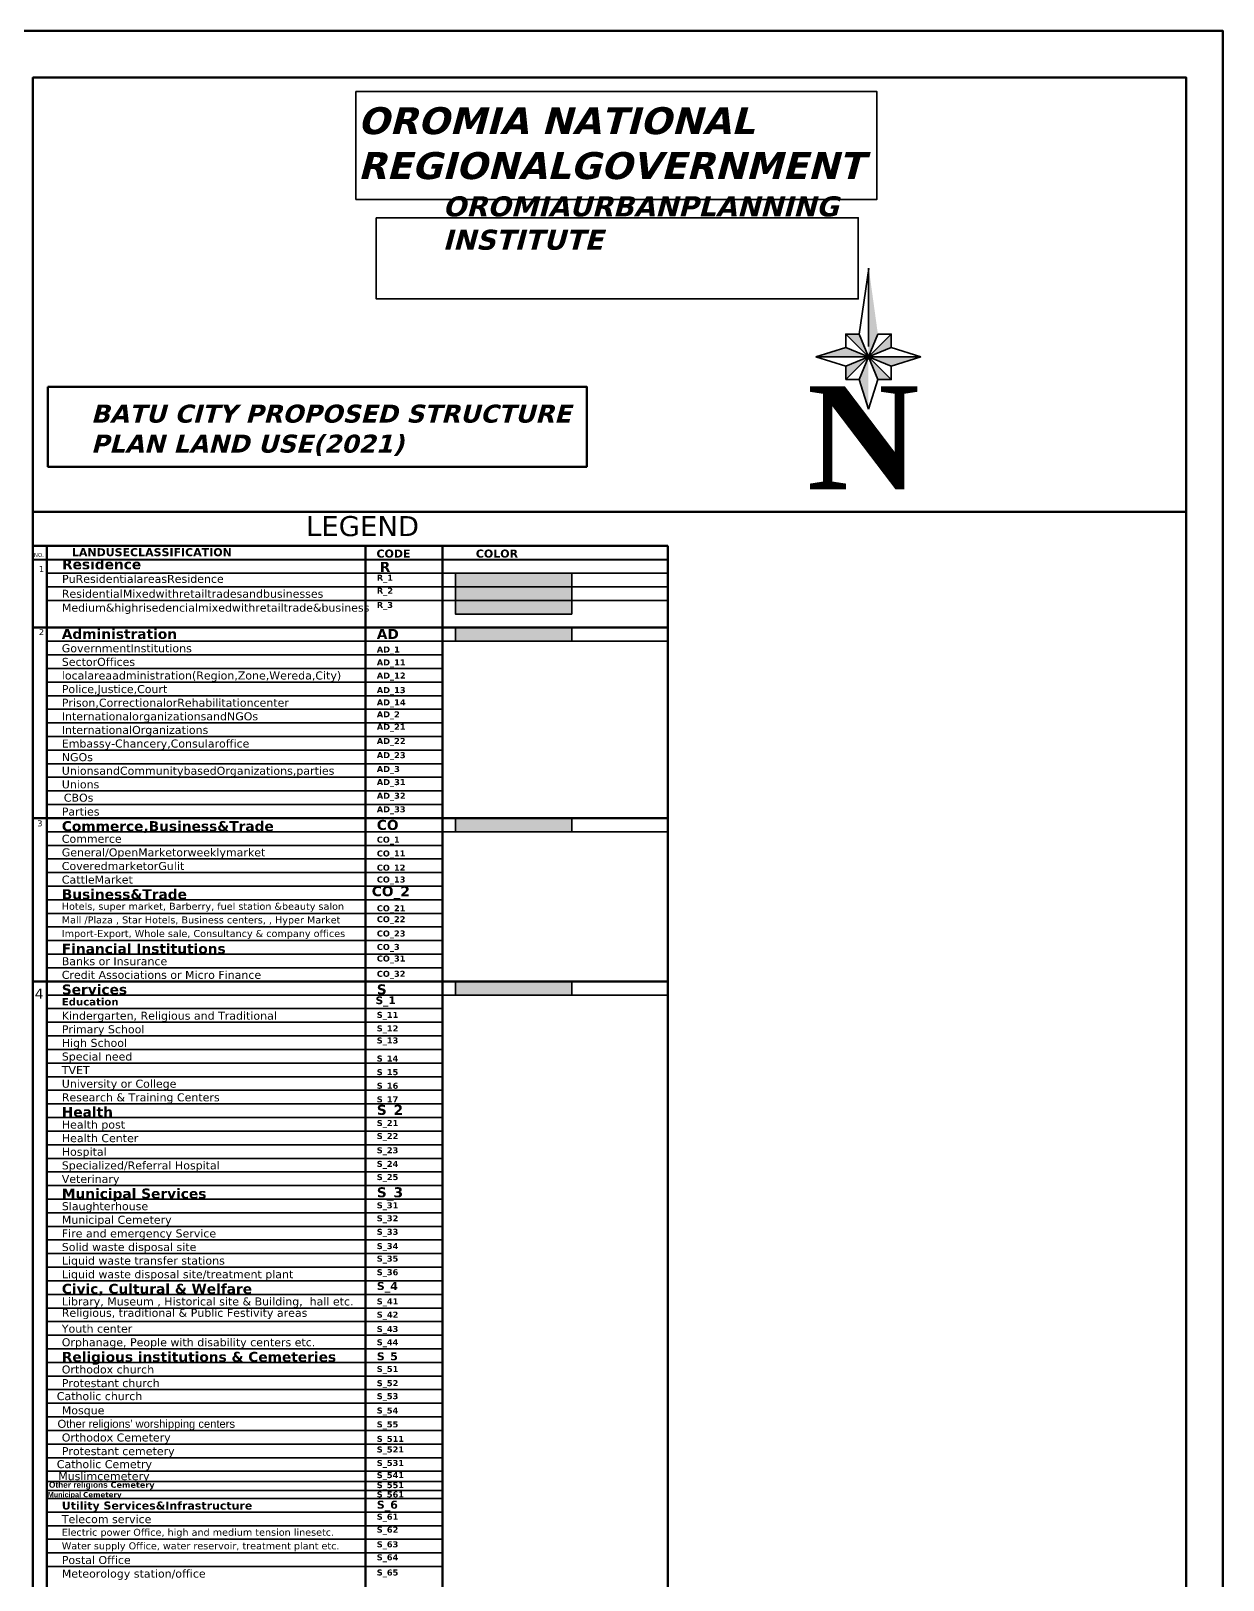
# Model space of a CAD drawing. Header units: millimetres. Extents: x 464536 to 476893, y 870501 to 881610.
# Drawn here: x 472608 to 476893, y 876039 to 881610 of the extents above; entities that cross this region are included whole.
import ezdxf

# ---------------------------------------------------------------- set-up
doc = ezdxf.new("R2010")
doc.units = ezdxf.units.MM
doc.linetypes.add('DASHED', pattern=[0.75, 0.5, -0.25])
for name, color, linetype, lineweight in [('Administration', 16, 'Continuous', 35), ('Lay out', 7, 'Continuous', 70), ('Layout', 7, 'Continuous', 35), ('Mixed use', 30, 'Continuous', 35), ('Residence', 50, 'Continuous', 35), ('Services', 170, 'Continuous', 35)]:
    doc.layers.add(name, color=color, linetype=linetype, lineweight=lineweight)
doc.layers.add('Commerce_ Business _ Trade', color=10, linetype='Continuous')

msp = doc.modelspace()

# ---------------------------------------------------------------- hatches: boundary and pattern name
at = {"layer": 'Administration'}
h = msp.add_hatch(color=256, dxfattribs=at)
h.set_gradient(color1=(76, 0, 0), color2=(87, 0, 0), one_color=1, tint=0.17, name='CYLINDER')
h.paths.add_polyline_path([(474551.9, 879415.2), (474551.9, 879464.1), (474133.8, 879464.1), (474133.8, 879415.2)])
at = {"layer": 'Commerce_ Business _ Trade', "lineweight": 50}
h = msp.add_hatch(color=0, dxfattribs=at)
h.set_gradient(color1=(255, 0, 0), color2=(255, 10, 10), one_color=1, tint=0.52, name='CYLINDER')
h.paths.add_polyline_path([(474551.9, 878730), (474551.9, 878778.2), (474133.8, 878778.2), (474133.8, 878730)])
at = {"layer": 'Mixed use'}
h = msp.add_hatch(color=256, dxfattribs=at)
h.set_gradient(color1=(255, 127, 0), color2=(199, 99, 0), one_color=1, tint=0.39, name='INVCYLINDER')
h.paths.add_polyline_path([(474551.9, 879610.9), (474133.8, 879610.9), (474133.8, 879562), (474551.9, 879562)])
h = msp.add_hatch(color=256, dxfattribs=at)
h.set_gradient(color1=(255, 127, 0), color2=(199, 99, 0), one_color=1, tint=0.39, name='INVCYLINDER')
h.paths.add_polyline_path([(474551.9, 879562), (474133.8, 879562), (474133.8, 879513), (474551.9, 879513)])
at = {"layer": 'Residence'}
h = msp.add_hatch(color=256, dxfattribs=at)
h.set_gradient(color1=(255, 255, 0), color2=(255, 255, 36), one_color=1, tint=0.57, name='HEMISPHERICAL')
h.paths.add_polyline_path([(474551.9, 879659.9), (474133.8, 879659.9), (474133.8, 879610.9), (474551.9, 879610.9)])
at = {"layer": 'Services', "lineweight": 50}
h = msp.add_hatch(color=0, dxfattribs=at)
h.set_gradient(color1=(0, 0, 204), color2=(10, 10, 255), one_color=1, tint=0.52, name='CYLINDER')
h.paths.add_polyline_path([(474133.8, 878191.7), (474551.9, 878191.7), (474551.9, 878142.8), (474133.8, 878142.8)])

# ---------------------------------------------------------------- linework, layer by layer
at = {"layer": 'Lay out'}
msp.add_lwpolyline([(464536.4, 881609.9), (476892.8, 881609.9), (476892.8, 870501.3), (464536.4, 870501.3)], close=True, dxfattribs=at)
at = {"layer": 'Layout', "color": 7}
for p, q in [((475584.6, 880519.8), (475619.8, 880755.2)), ((475618.4, 880757.1), (475618.4, 880475.4)), ((475700.2, 880356.3), (475536.7, 880519.8)), ((475700.2, 880519.8), (475536.7, 880356.3)), ((475652.3, 880356.3), (475584.6, 880519.8)), ((475584.6, 880356.3), (475652.3, 880519.8)), ((475429.8, 880438.1), (475536.7, 880471.9)), ((475429.8, 880438.1), (475536.7, 880404.2)), ((475807.1, 880438.1), (475429.8, 880438.1)), ((475700.2, 880471.9), (475536.7, 880404.2)), ((475700.2, 880404.2), (475536.7, 880471.9)), ((475807.1, 880438.1), (475700.2, 880471.9)), ((475807.1, 880438.1), (475700.2, 880404.2)), ((475618.4, 880249.4), (475584.6, 880356.3)), ((475618.4, 880249.4), (475652.3, 880356.3))]:
    msp.add_line(p, q, dxfattribs=at)
at = {"layer": 'Layout', "color": 0, "lineweight": 50}
for points in [[(476760.9, 873004.3), (476760.9, 881442.1), (472615.1, 881442.1), (472615.1, 873004.3)], [(472615.1, 873004.3), (472615.1, 879880.1), (476760.9, 879880.1), (476760.9, 873004.3)], [(472615.1, 879880.1), (472615.1, 873004.3)], [(472615.1, 879880.1), (472615.1, 872942.2)], [(472615.1, 879757.7), (474897.7, 879757.7)], [(472665.4, 879757.7), (472665.4, 873004.3)], [(473810.7, 879757.7), (473810.7, 873004.3)], [(474087.5, 879757.7), (474087.5, 873004.3)], [(474897.7, 879757.7), (474897.7, 873004.3)], [(472615.1, 879464.1), (474897.7, 879464.1)], [(472615.1, 878779), (474897.7, 878779)], [(472615.1, 878191.7), (474897.7, 878191.7)]]:
    msp.add_lwpolyline(points, dxfattribs=at)
for points in [[(476760.9, 881442.1), (472615.1, 881442.1), (472615.1, 870895.5), (476760.9, 870895.5)], [(472669, 880330.7), (474606, 880330.7), (474606, 880042.5), (472669, 880042.5)], [(472615.1, 879880.1), (476760.9, 879880.1), (476760.9, 872942.2), (472615.1, 872942.2)]]:
    msp.add_lwpolyline(points, close=True, dxfattribs=at)
at = {"layer": 'Layout'}
for points in [[(473776.4, 881392), (475648.7, 881392), (475648.7, 881004), (473776.4, 881004)], [(473849.2, 880938.4), (475581.7, 880938.4), (475581.7, 880646.2), (473849.2, 880646.2)], [(474133.8, 879659.9), (474551.9, 879659.9), (474551.9, 879610.9), (474133.8, 879610.9)], [(474133.8, 879610.9), (474551.9, 879610.9), (474551.9, 879562), (474133.8, 879562)], [(474133.8, 879562), (474551.9, 879562), (474551.9, 879513), (474133.8, 879513)], [(474133.8, 879464.1), (474551.9, 879464.1), (474551.9, 879415.2), (474133.8, 879415.2)]]:
    msp.add_lwpolyline(points, close=True, dxfattribs=at)
at = {"layer": 'Layout', "color": 7}
for points in [[(475536.7, 880471.9), (475536.7, 880519.8), (475584.6, 880519.8)], [(475652.3, 880519.8), (475700.2, 880519.8), (475700.2, 880471.9)], [(475536.7, 880356.3), (475536.7, 880404.2)], [(475700.2, 880404.2), (475700.2, 880356.3), (475652.3, 880356.3)], [(475584.6, 880356.3), (475536.7, 880356.3)]]:
    msp.add_lwpolyline(points, dxfattribs=at)
at = {"layer": 'Layout', "color": 0}
for points in [[(472615.1, 879880.1), (476760.9, 879880.1)], [(472665.4, 879659.9), (474896.2, 879659.9)], [(472665.4, 879610.9), (474897.7, 879610.9)], [(472665.4, 879562), (474897.7, 879562)], [(472665.4, 879415.2), (474897.7, 879415.2)], [(472665.4, 879366.2), (474087.5, 879366.2)], [(472665.4, 879317.3), (474087.5, 879317.3)], [(472665.4, 879268.4), (474087.5, 879268.4)], [(472665.4, 879219.4), (474087.5, 879219.4)], [(472665.4, 879170.5), (474087.5, 879170.5)], [(472665.4, 879121.5), (474087.5, 879121.5)], [(472665.4, 879072.6), (474087.5, 879072.6)], [(472665.4, 879023.7), (474087.5, 879023.7)], [(472665.4, 878974.7), (474087.5, 878974.7)], [(472665.4, 878925.8), (474087.5, 878925.8)], [(472665.4, 878876.8), (474087.5, 878876.8)], [(472665.4, 878827.9), (474087.5, 878827.9)], [(472665.4, 878730), (474897.7, 878730)], [(472665.4, 878681.1), (474087.5, 878681.1)], [(472665.4, 878632.2), (474087.5, 878632.2)], [(472665.4, 878583.2), (474087.5, 878583.2)], [(472665.4, 878534.3), (474087.5, 878534.3)], [(472665.4, 878485.3), (474087.5, 878485.3)], [(472665.4, 878436.4), (474087.5, 878436.4)], [(472665.4, 878387.5), (474087.5, 878387.5)], [(472665.4, 878338.5), (474087.5, 878338.5)], [(472665.4, 878289.6), (474087.5, 878289.6)], [(472665.4, 878240.7), (474087.5, 878240.7)], [(472665.4, 878142.8), (474897.7, 878142.8)], [(472665.4, 878093.8), (474087.5, 878093.8)], [(472665.4, 878044.9), (474087.5, 878044.9)], [(472665.4, 877996), (474087.5, 877996)], [(472665.4, 877947), (474087.5, 877947)], [(472665.4, 877898.1), (474087.5, 877898.1)], [(472665.4, 877849.1), (474087.5, 877849.1)], [(472665.4, 877800.2), (474087.5, 877800.2)], [(472665.4, 877751.3), (474087.5, 877751.3)], [(472665.4, 877702.3), (474087.5, 877702.3)], [(472665.4, 877653.4), (474087.5, 877653.4)], [(472665.4, 877604.5), (474087.5, 877604.5)], [(472665.4, 877555.5), (474087.5, 877555.5)], [(472665.4, 877506.6), (474087.5, 877506.6)], [(472665.4, 877457.6), (474087.5, 877457.6)], [(472665.4, 877408.7), (474087.5, 877408.7)], [(472665.4, 877359.8), (474087.5, 877359.8)], [(472665.4, 877310.8), (474087.5, 877310.8)], [(472665.4, 877261.9), (474087.5, 877261.9)], [(472665.4, 877213), (474087.5, 877213)], [(472665.4, 877164), (474087.5, 877164)], [(472665.4, 877115.1), (474087.5, 877115.1)], [(472665.4, 877066.1), (474087.5, 877066.1)], [(472665.4, 877017.2), (474087.5, 877017.2)], [(472665.4, 876968.3), (474087.5, 876968.3)], [(472665.4, 876919.3), (474087.5, 876919.3)], [(472665.4, 876870.4), (474087.5, 876870.4)], [(472665.4, 876821.4), (474087.5, 876821.4)], [(472665.4, 876772.5), (474087.5, 876772.5)], [(472665.4, 876723.6), (474087.5, 876723.6)], [(472665.4, 876674.6), (474087.5, 876674.6)], [(472665.4, 876625.7), (474087.5, 876625.7)], [(472665.4, 876576.8), (474087.5, 876576.8)], [(472665.4, 876527.8), (474087.5, 876527.8)], [(472665.4, 876478.9), (474087.5, 876478.9)], [(472665.4, 876429.9), (474087.5, 876429.9)], [(472665.4, 876392.7), (474087.5, 876392.7)], [(472665.4, 876361.1), (474087.5, 876361.1)], [(472665.4, 876332.1), (474087.5, 876332.1)], [(472665.4, 876283.1), (474087.5, 876283.1)], [(472665.4, 876234.2), (474087.5, 876234.2)], [(472665.4, 876185.3), (474087.5, 876185.3)], [(472665.4, 876136.3), (474087.5, 876136.3)], [(472665.4, 876087.4), (474087.5, 876087.4)]]:
    msp.add_lwpolyline(points, dxfattribs=at)
at = {"layer": 'Layout', "color": 0, "lineweight": 40}
for points in [[(472615.1, 879708.8), (474897.7, 879708.8)], [(474896.2, 879708.8), (474897.7, 879708.8)]]:
    msp.add_lwpolyline(points, dxfattribs=at)
at = {"layer": 'Layout', "color": 0}
for points in [[(474133.8, 878778.2), (474551.9, 878778.2), (474551.9, 878729.3), (474133.8, 878729.3)], [(474133.8, 878191.7), (474551.9, 878191.7), (474551.9, 878142.8), (474133.8, 878142.8)]]:
    msp.add_lwpolyline(points, close=True, dxfattribs=at)
at = {"layer": 'Layout', "color": 7}
for points in [[(475652.3, 880519.8), (475619.8, 880755.2), (475618.4, 880626.7)], [(475618.4, 880626.7), (475618.4, 880438.1), (475618.4, 880626.7), (475652.3, 880519.8)], [(475700.2, 880519.8), (475618.4, 880438.1), (475700.2, 880519.8), (475700.2, 880471.9)], [(475429.8, 880438.1), (475618.4, 880438.1), (475429.8, 880438.1), (475536.7, 880471.9)], [(475536.7, 880356.3), (475618.4, 880438.1), (475536.7, 880356.3), (475536.7, 880404.2)], [(475618.4, 880249.4), (475618.4, 880438.1), (475618.4, 880249.4), (475584.6, 880356.3)], [(475807.1, 880438.1), (475618.4, 880438.1), (475807.1, 880438.1), (475700.2, 880404.2)], [(475700.2, 880356.3), (475618.4, 880438.1), (475700.2, 880356.3), (475652.3, 880356.3)]]:
    msp.add_solid(points, dxfattribs=at)
at = {"layer": 'Layout', "color": 7, "linetype": 'DASHED'}
msp.add_solid([(475584.6, 880519.8), (475536.7, 880519.8), (475584.6, 880519.8), (475618.4, 880438.1)], dxfattribs=at)

# ---------------------------------------------------------------- texts
at = {"layer": 'Layout', "attachment_point": 1}
for s, insert, char_height, width in [('{\\fVerdana|b1|i1|c0|p34;\\C1;\\P\\H0.8981x;\\C98;OROMIA NATIONAL\\PREGIONALGOVERNMENT}', (473782.6, 881515.8), 107.952, 4142.644), ('{\\fVerdana|b1|i1|c0|p34;\\C192; \\C7;OROMIAURBANPLANNING INSTITUTE}', (474087.8, 881015.1), 71.968, 1359.73), ('{\\fVerdana|b1|i1|c0|p34;\\C172;BATU CITY PROPOSED STRUCTURE PLAN LAND USE(2021)}', (472823.5, 880266.1), 64.771, 1877.671), ('{\\fVerdana|b0|i0|c0|p34;\\C0;LEGEND}', (473596.9, 879865.3), 71.968, 91.081), ('{\\fVerdana|b0|i0|c0|p34;\\C0;NO.}', (472618.3, 879732.9), 14.394, 20.697), ('{\\fVerdana|b1|i0|c0|p34;\\C0;Residence}', (472719.8, 879710), 35.984, 79.367), ('{\\fVerdana|b1|i0|c0|p34;\\C0;LANDUSECLASSIFICATION}', (472755.3, 879749.9), 28.787, 11.661), ('{\\fVerdana|b1|i0|c0|p34;\\C0;CODE}', (473850.1, 879744.8), 28.787, 103.116), ('{\\fVerdana|b1|i0|c0|p34;\\C0;COLOR}', (474207.2, 879744.8), 28.787, 103.116), ('{\\fVerdana|b0|i0|c0|p34;\\C0;1}', (472636.6, 879685.8), 21.59, 14.3), ('{\\fVerdana|b0|i0|c0|p34;\\C0;PuResidentialareasResidence}', (472719.8, 879653.9), 28.787, 79.367), ('{\\fVerdana|b1|i0|c0|p34;\\C0;R_1}', (473851.2, 879654.2), 21.59, 79.367), ('{\\fVerdana|b1|i0|c0|p34;\\C0;R}', (473861.5, 879700.7), 35.984, 79.367), ('{\\fVerdana|b0|i0|c0|p34;\\C0;ResidentialMixedwithretailtradesandbusinesses}', (472719, 879600.4), 28.787, 79.367), ('{\\fVerdana|b1|i0|c0|p34;\\C0;R_2}', (473851.2, 879607.7), 21.59, 79.367), ('{\\fVerdana|b0|i0|c0|p34;\\H1.333x;\\C0;Medium&highrisedencialmixedwithretailtrade&business\\fVerdana|b1|i0|c0|p34;\\H0.75x; }', (472719.4, 879550.3), 21.5903, 79.367), ('{\\fVerdana|b1|i0|c0|p34;\\C0;R_3}', (473851.2, 879556.3), 21.59, 79.367), ('{\\fVerdana|b0|i0|c0|p34;\\C0;2}', (472636.6, 879458.8), 21.59, 14.3), ('{\\fVerdana|b1|i0|c0|p34;\\C0;Administration}', (472719, 879459.7), 35.984, 79.367), ('{\\fVerdana|b1|i0|c0|p34;\\C0;AD}', (473851.2, 879459.4), 35.984, 79.367), ('{\\fVerdana|b0|i0|c0|p34;\\C0;GovernmentInstitutions }', (472719, 879404.3), 28.787, 79.367), ('{\\fVerdana|b1|i0|c0|p34;\\C0;AD_1}', (473851.2, 879396.2), 21.59, 79.367), ('{\\fVerdana|b0|i0|c0|p34;\\C0;SectorOffices  }', (472719, 879355.3), 28.787, 79.367), ('{\\fVerdana|b1|i0|c0|p34;\\C0;AD_11}', (473851.2, 879349.9), 21.59, 79.367), ('{\\fVerdana|b0|i0|c0|p34;\\C0;localareaadministration(Region,Zone,Wereda,City) }', (472719, 879306.4), 28.787, 79.367), ('{\\fVerdana|b0|i0|c0|p34;\\C0;Police,Justice,Court }', (472719, 879257.5), 28.787, 79.367), ('{\\fVerdana|b1|i0|c0|p34;\\C0;AD_12}', (473851.2, 879302.5), 21.59, 79.367), ('{\\fVerdana|b0|i0|c0|p34;\\C0;Prison,CorrectionalorRehabilitationcenter }', (472719, 879208.5), 28.787, 79.367), ('{\\fVerdana|b1|i0|c0|p34;\\C0;AD_13}', (473851.2, 879250.2), 21.59, 79.367), ('{\\fVerdana|b1|i0|c0|p34;\\C0;AD_14}', (473851.2, 879206.2), 21.59, 79.367), ('{\\fVerdana|b0|i0|c0|p34;\\C0;InternationalorganizationsandNGOs }', (472719, 879159.6), 28.787, 79.367), ('{\\fVerdana|b1|i0|c0|p34;\\C0;AD_2}', (473851.2, 879163.1), 21.59, 79.367), ('{\\fVerdana|b0|i0|c0|p34;\\C0;InternationalOrganizations}', (472719, 879110.6), 28.787, 79.367), ('{\\fVerdana|b1|i0|c0|p34;\\C0;AD_21}', (473851.2, 879118.2), 21.59, 79.367), ('{\\fVerdana|b0|i0|c0|p34;\\C0;Embassy-Chancery,Consularoffice }', (472719, 879061.7), 28.787, 79.367), ('{\\fVerdana|b1|i0|c0|p34;\\C0;AD_22}', (473851.2, 879067.2), 21.59, 79.367), ('{\\fVerdana|b0|i0|c0|p34;\\C0;NGOs }', (472719, 879012.8), 28.787, 79.367), ('{\\fVerdana|b1|i0|c0|p34;\\C0;AD_23}', (473851.2, 879016.3), 21.59, 79.367), ('{\\fVerdana|b0|i0|c0|p34;\\C0;UnionsandCommunitybasedOrganizations,parties }', (472719, 878963.8), 28.787, 79.367), ('{\\fVerdana|b1|i0|c0|p34;\\C0;AD_3}', (473851.2, 878966.4), 21.59, 79.367), ('{\\fVerdana|b0|i0|c0|p34;\\C0;Unions}', (472719, 878914.9), 28.787, 79.367), ('{\\fVerdana|b1|i0|c0|p34;\\C0;AD_31}', (473851.2, 878919.4), 21.59, 79.367), ('{\\fVerdana|b1|i0|c0|p34;\\C0;AD_32}', (473851.2, 878870.3), 21.59, 79.367), ('{\\fVerdana|b0|i0|c0|p34;\\C0;Parties }', (472719, 878817), 28.787, 79.367), ('{\\fVerdana|b0|i0|c0|p34;\\C0;CBOs }', (472726.2, 878866.9), 28.787, 79.367), ('{\\fVerdana|b1|i0|c0|p34;\\C0;AD_33}', (473851.2, 878821.5), 21.59, 79.367), ('{\\fVerdana|b0|i0|c0|p34;\\C0;3}', (472630.6, 878770.9), 21.59, 14.3), ('{\\fVerdana|b1|i0|c0|p34;\\H1.25x;\\C0;Commerce,Business&Trade\\H0.8x; \\fVerdana|b0|i0|c0|p34; }', (472719, 878768.1), 28.787, 79.367), ('{\\fVerdana|b1|i0|c0|p34;\\C0;CO}', (473851.2, 878772.6), 35.984, 79.367), ('{\\fVerdana|b0|i0|c0|p34;\\C0;Commerce }', (472719, 878719.1), 28.787, 79.367), ('{\\fVerdana|b1|i0|c0|p34;\\C0;CO_1}', (473851.2, 878712.4), 21.59, 79.367), ('{\\fVerdana|b0|i0|c0|p34;\\C0;General/OpenMarketorweeklymarket }', (472719, 878670.2), 28.787, 79.367), ('{\\fVerdana|b1|i0|c0|p34;\\C0;CO_11}', (473851.2, 878662.7), 21.59, 79.367), ('{\\fVerdana|b0|i0|c0|p34;\\C0;CoveredmarketorGulit }', (472719, 878621.3), 28.787, 79.367), ('{\\fVerdana|b1|i0|c0|p34;\\C0;CO_12}', (473851.2, 878611.8), 21.59, 79.367), ('{\\fVerdana|b0|i0|c0|p34;\\C0;CattleMarket}', (472719, 878572.3), 28.787, 79.367), ('{\\fVerdana|b1|i0|c0|p34;\\C0;CO_2}', (473833.1, 878534.3), 35.984, 79.367), ('{\\fVerdana|b1|i0|c0|p34;\\C0;CO_13}', (473851.2, 878569), 21.59, 79.367), ('{\\fVerdana|b1|i0|c0|p34;\\C0;Business&Trade}', (472719, 878523.4), 35.984, 79.367), ('{\\fVerdana|b0|i0|c0|p34;\\C0;Hotels, super market, Barberry, fuel station &beauty salon}', (472719, 878474.5), 25.189, 1140.131), ('{\\fVerdana|b0|i0|c0|p34;\\C0;Mall /Plaza , Star Hotels, Business centers, , Hyper Market }', (472719, 878425.5), 25.189, 1147.46), ('{\\fVerdana|b1|i0|c0|p34;\\C0;CO_21}', (473851.2, 878465.7), 21.59, 79.367), ('{\\fVerdana|b1|i0|c0|p34;\\C0;CO_22}', (473851.2, 878426.3), 21.59, 79.367), ('{\\fVerdana|b0|i0|c0|p34;\\C0;Import-Export, Whole sale, Consultancy & company offices }', (472719, 878376.6), 25.189, 1077.209), ('{\\fVerdana|b1|i0|c0|p34;\\C0;CO_23}', (473851.2, 878374.9), 21.59, 79.367), ('{\\fVerdana|b1|i0|c0|p34;\\C0;Financial Institutions }', (472719, 878327.6), 35.984, 720.351), ('{\\fVerdana|b1|i0|c0|p34;\\C0;CO_3}', (473851.2, 878326.6), 21.59, 79.367), ('{\\fVerdana|b0|i0|c0|p34;\\C0;Banks or Insurance }', (472719, 878278.7), 28.787, 714.383), ('{\\fVerdana|b1|i0|c0|p34;\\C0;CO_31}', (473851.2, 878284.9), 21.59, 79.367), ('{\\fVerdana|b0|i0|c0|p34;\\C0;Credit Associations or Micro Finance}', (472719, 878229.8), 28.787, 880.299), ('{\\fVerdana|b1|i0|c0|p34;\\C0;CO_32}', (473851.2, 878229.9), 21.59, 79.367), ('{\\fVerdana|b0|i0|c0|p34;\\C0;4}', (472621.9, 878165.7), 35.984, 14.3), ('{\\fVerdana|b1|i0|c0|p34;\\C0;Services}', (472719, 878180.8), 35.984, 79.367), ('{\\fVerdana|b1|i0|c0|p34;\\C0;S}', (473851.2, 878181.3), 35.984, 79.367), ('{\\fVerdana|b1|i0|c0|p34;\\C0;Education}', (472719, 878131.9), 26.562, 79.367), ('{\\fVerdana|b1|i0|c0|p34;\\C0;S_1}', (473846.8, 878137.6), 27.605, 101.476), ('{\\fVerdana|b0|i0|c0|p34;\\H0.8x;\\C0;Kindergarten, Religious and Traditional\\H1.25x; }', (472719, 878082.9), 35.984, 969.388), ('{\\fVerdana|b0|i0|c0|p34;\\C0;Primary School}', (472719, 878034), 28.787, 554.51), ('{\\fVerdana|b1|i0|c0|p34;\\C0;S_11}', (473851.2, 878082.2), 21.59, 79.367), ('{\\fVerdana|b1|i0|c0|p34;\\C0;S_12}', (473851.2, 878033.6), 21.59, 79.367), ('{\\fVerdana|b0|i0|c0|p34;\\C0;High School }', (472719, 877985.1), 28.787, 576.496), ('{\\fVerdana|b1|i0|c0|p34;\\C0;S_13}', (473851.2, 877990.2), 21.59, 79.367), ('{\\fVerdana|b0|i0|c0|p34;\\C0;Special need}', (472719, 877936.1), 28.787, 453.13), ('{\\fVerdana|b1|i0|c0|p34;\\C0;S_14}', (473851.2, 877925.2), 21.59, 79.367), ('{\\fVerdana|b0|i0|c0|p34;\\C0;TVET }', (472719, 877887.2), 28.787, 415.265), ('{\\fVerdana|b1|i0|c0|p34;\\C0;S_15}', (473851.2, 877876.3), 21.59, 79.367), ('{\\fVerdana|b0|i0|c0|p34;\\C0;University or College }', (472719, 877838.3), 28.787, 571.61), ('{\\fVerdana|b1|i0|c0|p34;\\C0;S_16}', (473851.2, 877827.3), 21.59, 79.367), ('{\\fVerdana|b0|i0|c0|p34;\\C0;Research & Training Centers}', (472719, 877789.3), 28.787, 726.356), ('{\\fVerdana|b1|i0|c0|p34;\\C0;S_17}', (473851.2, 877778.4), 21.59, 79.367), ('{\\fVerdana|b1|i0|c0|p34;\\C0;Health}', (472719, 877740.4), 35.984, 167.68), ('{\\fVerdana|b1|i0|c0|p34;\\C0;S_2}', (473851.2, 877747.8), 35.984, 79.367), ('{\\fVerdana|b0|i0|c0|p34;\\C0;Health post }', (472719, 877691.4), 28.787, 262.11), ('{\\fVerdana|b0|i0|c0|p34;\\C0;Health Center }', (472719, 877642.5), 28.787, 432.869), ('{\\fVerdana|b1|i0|c0|p34;\\C0;S_21}', (473851.2, 877693.2), 21.59, 79.367), ('{\\fVerdana|b1|i0|c0|p34;\\C0;S_22}', (473851.2, 877646.5), 21.59, 79.367), ('{\\fVerdana|b0|i0|c0|p34;\\C0;Hospital }', (472719, 877593.6), 28.787, 163.249), ('{\\fVerdana|b1|i0|c0|p34;\\C0;S_23}', (473851.2, 877595.3), 21.59, 79.367), ('{\\fVerdana|b0|i0|c0|p34;\\C0;Specialized/Referral Hospital }', (472719, 877544.6), 28.787, 695), ('{\\fVerdana|b1|i0|c0|p34;\\C0;S_24}', (473851.2, 877546.3), 21.59, 79.367), ('{\\fVerdana|b0|i0|c0|p34;\\C0;Veterinary}', (472719, 877495.7), 28.787, 413.397), ('{\\fVerdana|b1|i0|c0|p34;\\C0;S_25}', (473851.2, 877498.9), 21.59, 79.367), ('{\\fVerdana|b1|i0|c0|p34;\\C0;Municipal Services }', (472719, 877446.8), 35.984, 581.589), ('{\\fVerdana|b1|i0|c0|p34;\\C0;S_3}', (473851.2, 877451.4), 35.984, 79.367), ('{\\fVerdana|b0|i0|c0|p34;\\C0;Slaughterhouse }', (472719, 877397.8), 28.787, 305.24), ('{\\fVerdana|b1|i0|c0|p34;\\C0;S_31}', (473851.2, 877397.4), 21.59, 79.367), ('{\\fVerdana|b0|i0|c0|p34;\\C0;Municipal Cemetery }', (472719, 877348.9), 28.787, 438.474), ('{\\fVerdana|b1|i0|c0|p34;\\C0;S_32}', (473851.2, 877350.7), 21.59, 79.367), ('{\\fVerdana|b0|i0|c0|p34;\\C0;Fire and emergency Service }', (472719, 877299.9), 28.787, 633.12), ('{\\fVerdana|b1|i0|c0|p34;\\C0;S_33}', (473851.2, 877302), 21.59, 79.367), ('{\\fVerdana|b0|i0|c0|p34;\\C0;Solid waste disposal site }', (472719, 877251), 28.787, 625.388), ('{\\fVerdana|b0|i0|c0|p34;\\C0;Liquid waste transfer stations}', (472719, 877202.1), 28.787, 685.317), ('{\\fVerdana|b1|i0|c0|p34;\\C0;S_34}', (473851.2, 877250.7), 21.59, 79.367), ('{\\fVerdana|b1|i0|c0|p34;\\C0;S_35}', (473851.2, 877205.6), 21.59, 79.367), ('{\\fVerdana|b0|i0|c0|p34;\\C0;Liquid waste disposal site/treatment plant }', (472719, 877153.1), 28.787, 973.31), ('{\\fVerdana|b1|i0|c0|p34;\\C0;S_36}', (473851.2, 877156.8), 21.59, 79.367), ('{\\fVerdana|b1|i0|c0|p34;\\H1.25x;\\C0;Civic, Cultural & Welfare\\fVerdana|b0|i0|c0|p34;\\H0.8x; }', (472719, 877104.2), 28.787, 807.376), ('{\\fVerdana|b1|i0|c0|p34;\\C0;S_4}', (473851.2, 877110.7), 28.787, 79.367), ('{\\fVerdana|b0|i0|c0|p34;\\C0;Library, Museum , Historical site & Building,  hall etc. }', (472719, 877055.2), 28.787, 1055.485), ('{\\fVerdana|b1|i0|c0|p34;\\C0;S_41}', (473851.2, 877051.8), 21.59, 79.367), ('{\\fVerdana|b0|i0|c0|p34;\\C0;Religious, traditional & Public Festivity areas}', (472719, 877014.3), 28.787, 1055.485), ('{\\fVerdana|b1|i0|c0|p34;\\C0;S_42}', (473851.2, 877004), 21.59, 79.367), ('{\\fVerdana|b0|i0|c0|p34;\\C0;Youth center }', (472719, 876957.4), 28.787, 376.537), ('{\\fVerdana|b1|i0|c0|p34;\\C0;S_43}', (473851.2, 876952.4), 21.59, 79.367), ('{\\fVerdana|b0|i0|c0|p34;\\C0;Orphanage, People with disability centers etc. }', (472719, 876908.4), 28.787, 924.342), ('{\\fVerdana|b1|i0|c0|p34;\\C0;S_44}', (473851.2, 876904.9), 21.59, 79.367), ('{\\fVerdana|b0|i0|c0|p34;\\C0;Orthodox church }', (472719, 876810.6), 28.787, 383.66), ('{\\fVerdana|b1|i0|c0|p34;\\C0;Religious institutions & Cemeteries}', (472719, 876859.5), 35.984, 1041.068), ('{\\fVerdana|b1|i0|c0|p34;\\C0;S_51}', (473851.2, 876808.7), 21.59, 79.367), ('{\\fVerdana|b1|i0|c0|p34;\\C0;S_5}', (473851.2, 876857.8), 28.787, 79.367), ('{\\fVerdana|b0|i0|c0|p34;\\C0;Protestant church}', (472719, 876761.6), 28.787, 385.892), ('{\\fVerdana|b1|i0|c0|p34;\\C0;S_52}', (473851.2, 876757.8), 21.59, 79.367), ('{\\fVerdana|b0|i0|c0|p34;\\C0;Catholic church }', (472700.9, 876714.7), 28.787, 403.748), ('{\\fVerdana|b1|i0|c0|p34;\\C0;S_53}', (473851.2, 876711), 21.59, 79.367), ('{\\fVerdana|b0|i0|c0|p34;\\C0;Mosque }', (472719, 876663.7), 28.787, 355.389), ('{\\fVerdana|b1|i0|c0|p34;\\C0;S_54}', (473851.2, 876659.4), 21.59, 79.367), ("{\\f@Arial Unicode MS|b0|i0|c0|p34;\\C7;Other religions' worshipping centers }", (472703.7, 876615.2), 28.787, 747.179), ('{\\fVerdana|b1|i0|c0|p34;\\C0;S_55}', (473851.2, 876609.5), 21.59, 79.367), ('{\\fVerdana|b0|i0|c0|p34;\\C0;Orthodox Cemetery }', (472719, 876565.9), 28.787, 471.452), ('{\\fVerdana|b1|i0|c0|p34;\\C0;S_511}', (473851.2, 876557.3), 21.59, 79.367), ('{\\fVerdana|b0|i0|c0|p34;\\C0;Protestant cemetery}', (472719, 876516.9), 28.787, 516.05), ('{\\fVerdana|b1|i0|c0|p34;\\C0;S_521}', (473851.2, 876519.2), 21.59, 79.367), ('{\\fVerdana|b0|i0|c0|p34;\\C0;Catholic Cemetry }', (472700.9, 876470), 28.787, 403.748), ('{\\fVerdana|b0|i0|c0|p34;\\C0;Muslimcemetery }', (472706.1, 876427), 28.787, 438.708), ('{\\fVerdana|b1|i0|c0|p34;\\C0;S_531}', (473851.2, 876470.7), 21.59, 79.367), ('{\\fVerdana|b1|i0|c0|p34;\\C0;S_541}', (473851.2, 876427), 21.59, 79.367), ('{\\f@Arial Unicode MS|b1|i0|c0|p34;\\C7;Other religions\\fVerdana|b1|i0|c0|p34;\\C0; Cemetery}', (472672.9, 876392), 21.25, 693.341), ('{\\fVerdana|b1|i0|c0|p34;\\C0;S_551}', (473851.2, 876391.1), 21.59, 79.367), ('{\\f@Arial Unicode MS|b1|i0|c0|p34;\\C7;Municipal \\fVerdana|b1|i0|c0|p34;\\C0;Cemetery}', (472668.4, 876355.3), 18.594, 693.341), ('{\\fVerdana|b1|i0|c0|p34;\\C0;Utility Services&Infrastructure }', (472719, 876321.2), 28.787, 1156.272), ('{\\fVerdana|b1|i0|c0|p34;\\C0;S_561}', (473851.2, 876357.5), 21.59, 79.367), ('{\\fVerdana|b1|i0|c0|p34;\\C0;S_6}', (473851.2, 876324.3), 28.787, 79.367), ('{\\fVerdana|b0|i0|c0|p34;\\C0;Telecom service}', (472719, 876272.2), 28.787, 393.06), ('{\\fVerdana|b1|i0|c0|p34;\\C0;S_61}', (473851.2, 876277.3), 21.59, 79.367), ('{\\fVerdana|b0|i0|c0|p34;\\C0;Electric power Office, high and medium tension linesetc.}', (472719, 876223.3), 25.189, 1218.434), ('{\\fVerdana|b1|i0|c0|p34;\\C0;S_62}', (473851.2, 876230.8), 21.59, 79.367), ('{\\fVerdana|b0|i0|c0|p34;\\C0;Water supply Office, water reservoir, treatment plant etc. }', (472719, 876174.4), 25.189, 1194.007), ('{\\fVerdana|b1|i0|c0|p34;\\C0;S_63}', (473851.2, 876178.1), 21.59, 79.367), ('{\\fVerdana|b0|i0|c0|p34;\\C0;Postal Office }', (472719, 876125.4), 28.787, 325.875), ('{\\fVerdana|b1|i0|c0|p34;\\C0;S_64}', (473851.2, 876131.4), 21.59, 79.367), ('{\\fVerdana|b0|i0|c0|p34;\\C0;Meteorology station/office }', (472719, 876076.5), 28.787, 581.365), ('{\\fVerdana|b1|i0|c0|p34;\\C0;S_65}', (473851.2, 876076.8), 21.59, 79.367)]:
    msp.add_mtext(s, dxfattribs=dict(at, insert=insert, char_height=char_height, width=width))
at = {"layer": 'Layout', "insert": (475397.2, 880332.5), "char_height": 31.157, "attachment_point": 1}
msp.add_mtext('{\\fTimes New Roman|b1|i0|c0|p18;\\H11.9x;\\C216;N\\H0.08401x;\\C256;  }', dxfattribs=at)

doc.saveas('drawing.dxf')
